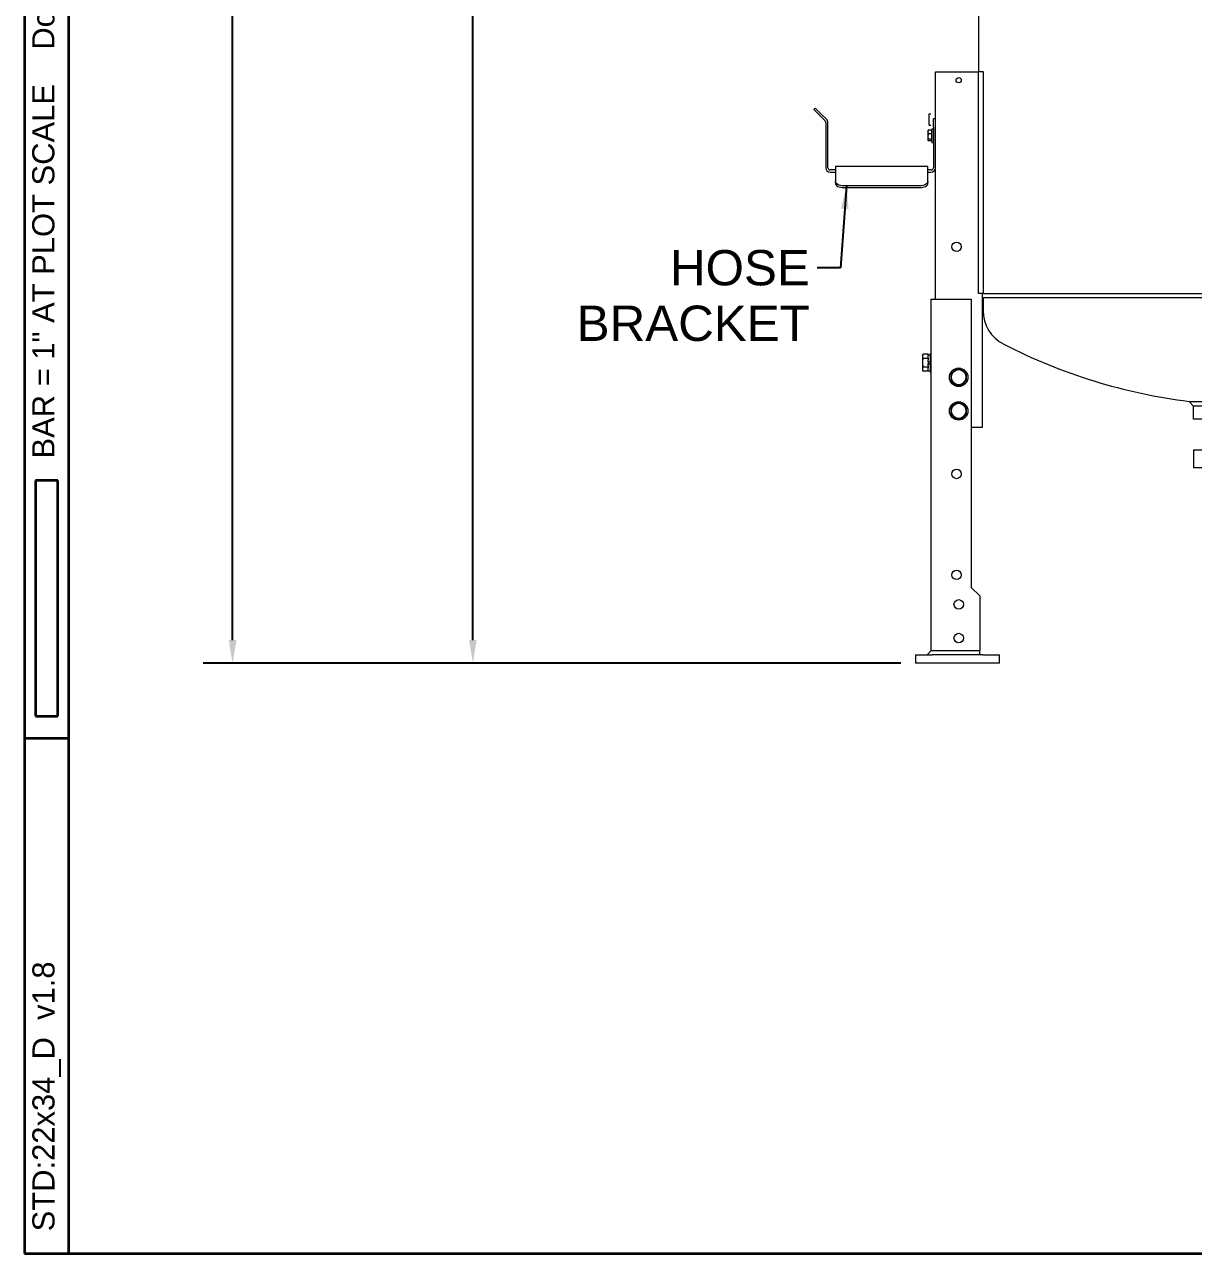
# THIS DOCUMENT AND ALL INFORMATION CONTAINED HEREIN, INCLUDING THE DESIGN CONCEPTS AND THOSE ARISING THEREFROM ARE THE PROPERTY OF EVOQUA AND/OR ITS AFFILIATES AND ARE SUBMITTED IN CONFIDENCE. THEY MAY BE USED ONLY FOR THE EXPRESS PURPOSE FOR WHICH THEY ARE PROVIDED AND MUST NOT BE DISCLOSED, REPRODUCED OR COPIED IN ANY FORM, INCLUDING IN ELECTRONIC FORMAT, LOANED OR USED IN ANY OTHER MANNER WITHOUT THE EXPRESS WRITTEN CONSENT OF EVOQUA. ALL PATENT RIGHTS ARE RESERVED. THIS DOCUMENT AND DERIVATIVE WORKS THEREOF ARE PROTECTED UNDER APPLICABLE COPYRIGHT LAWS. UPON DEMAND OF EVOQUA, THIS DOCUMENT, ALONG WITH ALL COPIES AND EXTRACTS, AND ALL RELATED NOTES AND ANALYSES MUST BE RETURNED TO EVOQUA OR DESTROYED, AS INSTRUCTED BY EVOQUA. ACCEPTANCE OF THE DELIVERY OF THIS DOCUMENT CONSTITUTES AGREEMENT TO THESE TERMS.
# Model space of a CAD drawing. Header units: inches. Extents: x 17 to 469, y 7 to 301.
# Drawn here: x 17.5 to 87, y 7 to 80 of the extents above; entities that cross this region are included whole.
import ezdxf

# ---------------------------------------------------------------- set-up
doc = ezdxf.new("R2010")
doc.units = ezdxf.units.IN
doc.header["$LTSCALE"] = 14
doc.header["$MEASUREMENT"] = 0
doc.layers.get('0').update_dxf_attribs({"lineweight": 25})
for name, color, linetype, lineweight in [('Border', 7, 'Continuous', 35), ('Dimension (ANSI)', 7, 'Continuous', 25), ('Symbol (ANSI)', 7, 'Continuous', 25), ('Visible (ANSI)', 7, 'Continuous', 50)]:
    doc.layers.add(name, color=color, linetype=linetype, lineweight=lineweight)
doc.styles.add('MEMCOR Medium', font='arial.ttf')
doc.styles.add('Standard A-B-C', font='arial.ttf')
doc.dimstyles.new('Default (ANSI)', dxfattribs={"dimscale": 14, "dimtxt": 0.15, "dimasz": 0.098425, "dimexe": 0.125, "dimexo": 0.0625, "dimgap": 0.031496, "dimtad": 0, "dimtih": 1, "dimtoh": 1, "dimdec": 4, "dimrnd": 1e-08, "dimzin": 3, "dimdsep": 46, "dimlunit": 5, "dimtxsty": 'MEMCOR Medium', "dimcen": 0.09, "dimdle": 0.393701, "dimclrd": 256, "dimclre": 256, "dimclrt": 256, "dimadec": 0, "dimazin": 1, "dimtfac": 0.8, "dimtofl": 0, "dimtmove": 0, "dimatfit": 3, "dimfxl": 1, "dimfrac": 1, "dimtolj": 1, "dimtzin": 4, "dimlwd": -1, "dimlwe": -1, "dimarcsym": 0})
doc.dimstyles.new('Default (ANSI)$7', dxfattribs={"dimscale": 14, "dimtxt": 0.15, "dimasz": 0.098425, "dimexe": 0.125, "dimexo": 0.0625, "dimgap": 0.031496, "dimtad": 0, "dimtih": 1, "dimtoh": 1, "dimdec": 4, "dimrnd": 1e-08, "dimzin": 3, "dimdsep": 46, "dimlunit": 5, "dimtxsty": 'MEMCOR Medium', "dimcen": 0.09, "dimdle": 0.393701, "dimclrd": 256, "dimclre": 256, "dimclrt": 256, "dimadec": 0, "dimazin": 1, "dimtfac": 0.8, "dimtofl": 0, "dimtmove": 0, "dimatfit": 3, "dimfxl": 1, "dimfrac": 1, "dimtolj": 1, "dimtzin": 4, "dimlwd": -1, "dimlwe": -1, "dimarcsym": 0})

# ---------------------------------------------------------------- blocks, each defined once
blk = doc.blocks.new('Borders 22x34_D')
at = {"layer": 'Border'}
for p, q in [((1.25, 21.5), (1.25, 0.5)), ((1.4375, 0.5), (1.4375, 21.3125)), ((1.3906, 3.7812), (1.2969, 3.7812)), ((1.2969, 3.7812), (1.2969, 2.7812)), ((1.3906, 2.7812), (1.3906, 3.7812)), ((1.2969, 2.7812), (1.3906, 2.7812)), ((1.25, 2.6875), (1.4375, 2.6875)), ((1.25, 0.5), (33.5, 0.5)), ((1.25, 0.5), (7.8115, 0.5))]:
    blk.add_line(p, q, dxfattribs=at)
at = {"layer": 'Border', "char_height": 0.094, "attachment_point": 4, "rotation": 90, "style": 'Standard A-B-C'}
for s, insert in [('\\fArial|b0|i0;{\\H0.0940;BAR = 1" AT PLOT SCALE    Doc Group:   Doc Type: }', (1.3437, 3.875)), ('\\fArial|b0|i0;{\\H0.0940;STD:22x34_D  v1.8}', (1.3437, 0.5937))]:
    blk.add_mtext(s, dxfattribs=dict(at, insert=insert))
blk = doc.blocks.new('*D23')
at = {"layer": 'Defpoints', "color": 0, "transparency": 16777216}
for p in [(90.292, 145.309), (29.862, 42.081), (70.446, 42.081)]:
    blk.add_point(p, dxfattribs=at)
at = {"layer": 'Dimension (ANSI)', "transparency": 16777216}
for p, q in [((89.417, 145.309), (28.112, 145.309)), ((29.862, 143.931), (29.862, 97.625)), ((29.862, 43.459), (29.862, 89.765)), ((69.571, 42.081), (28.112, 42.081))]:
    blk.add_line(p, q, dxfattribs=at)
for points in [[(29.633, 143.931), (30.092, 143.931), (29.862, 145.309)], [(29.633, 43.459), (30.092, 43.459), (29.862, 42.081)]]:
    blk.add_solid(points, dxfattribs=at)
at = {"layer": 'Dimension (ANSI)', "transparency": 16777216, "char_height": 2.1, "attachment_point": 5, "style": 'MEMCOR Medium'}
for s, insert in [('\\A1; 103{\\H0.8x;\\S1#4;} in', (29.862, 95.838)), ('\\A1;[2622.0 mm]', (29.862, 91.908))]:
    blk.add_mtext(s, dxfattribs=dict(at, insert=insert))
blk = doc.blocks.new('*D24')
at = {"layer": 'Defpoints', "color": 0, "transparency": 16777216}
for p in [(71.728, 136.554), (44.141, 42.081), (70.446, 42.081)]:
    blk.add_point(p, dxfattribs=at)
at = {"layer": 'Dimension (ANSI)', "transparency": 16777216}
for p, q in [((70.853, 136.554), (42.391, 136.554)), ((44.141, 135.176), (44.141, 107.523)), ((44.141, 43.459), (44.141, 99.658)), ((69.571, 42.081), (42.391, 42.081))]:
    blk.add_line(p, q, dxfattribs=at)
for points in [[(43.911, 135.176), (44.37, 135.176), (44.141, 136.554)], [(43.911, 43.459), (44.37, 43.459), (44.141, 42.081)]]:
    blk.add_solid(points, dxfattribs=at)
at = {"layer": 'Dimension (ANSI)', "transparency": 16777216, "char_height": 2.1, "attachment_point": 5, "style": 'MEMCOR Medium'}
for s, insert in [('\\A1; 94{\\H0.8x;\\S1#2;} in', (44.141, 105.736)), ('\\A1;[2399.6 mm]', (44.141, 101.804))]:
    blk.add_mtext(s, dxfattribs=dict(at, insert=insert))

msp = doc.modelspace()

# ---------------------------------------------------------------- linework, layer by layer
at = {"layer": 'Visible (ANSI)', "linetype": 'Continuous', "lineweight": 18}
for p, q in [((74.21165, 77.23489), (74.21165, 117.80389)), ((71.63608, 63.73089), (71.63608, 77.23489)), ((71.63608, 77.23489), (72.32608, 77.23489)), ((72.32608, 77.23489), (74.19243, 77.23489)), ((74.48596, 77.23489), (74.19243, 77.23489)), ((74.19243, 64.05389), (74.19243, 77.23489)), ((74.48596, 64.05389), (74.48596, 77.23489)), ((64.49174, 75.08152), (64.39981, 74.98959)), ((64.75337, 74.63604), (64.39981, 74.98959)), ((64.49174, 75.08152), (64.84529, 74.72796)), ((64.75337, 74.63604), (65.06908, 74.32033)), ((65.161, 74.41225), (64.84529, 74.72796)), ((71.25345, 74.06847), (71.25345, 74.74847)), ((71.25345, 74.74847), (71.34745, 74.74847)), ((65.10716, 74.2284), (65.10716, 71.53191)), ((65.23716, 71.53191), (65.23716, 74.2284)), ((71.25345, 74.06847), (71.34745, 74.06847)), ((71.42608, 73.85089), (71.42608, 73.03889)), ((71.42608, 73.85089), (71.50608, 73.85089)), ((71.63608, 74.44489), (71.50608, 74.44489)), ((71.50608, 73.94489), (71.50608, 74.44489)), ((71.50608, 73.94489), (71.50608, 71.53191)), ((71.18307, 73.72589), (71.19223, 73.74174)), ((71.18307, 73.72589), (71.18307, 73.65635)), ((71.18307, 73.65635), (71.18307, 73.39035)), ((71.18307, 73.39035), (71.18307, 73.17889)), ((71.18307, 73.17889), (71.18307, 73.16389)), ((71.18307, 73.16389), (71.19223, 73.14804)), ((71.40107, 73.76319), (71.20817, 73.76319)), ((71.40107, 73.5495), (71.20817, 73.5495)), ((71.40107, 73.2312), (71.20817, 73.2312)), ((71.40107, 73.12659), (71.20817, 73.12659)), ((71.40107, 73.76319), (71.40107, 73.65635)), ((71.40107, 73.72589), (71.42608, 73.72589)), ((71.40107, 73.65635), (71.40107, 73.5495)), ((71.40107, 73.5495), (71.40107, 73.39035)), ((71.40107, 73.39035), (71.40107, 73.2312)), ((71.40107, 73.2312), (71.40107, 73.17889)), ((71.40107, 73.17889), (71.40107, 73.12659)), ((71.40107, 73.16389), (71.42608, 73.16389)), ((71.42608, 73.03889), (71.50608, 73.03889)), ((65.68808, 71.60171), (65.68808, 70.71484)), ((71.18808, 71.60171), (65.68808, 71.60171)), ((71.18808, 70.71484), (71.18808, 71.60171)), ((65.68808, 71.40191), (65.36716, 71.40191)), ((65.36716, 71.27191), (65.68808, 71.27191)), ((71.37608, 71.40191), (71.18808, 71.40191)), ((71.18808, 71.27191), (71.37608, 71.27191)), ((65.68808, 70.71484), (65.68808, 70.60468)), ((70.68808, 70.4621), (66.18808, 70.4621)), ((66.18808, 70.35221), (70.68808, 70.35221)), ((71.18808, 70.60468), (71.18808, 70.71484)), ((71.38608, 42.83089), (71.38608, 63.73089)), ((71.38608, 63.73089), (72.07608, 63.73089)), ((72.07608, 63.73089), (73.76278, 63.73089)), ((73.76278, 63.73089), (73.76278, 46.58089)), ((74.48596, 64.05389), (74.19243, 64.05389)), ((74.40214, 64.05389), (74.40214, 56.08489)), ((74.46196, 63.80889), (74.40214, 63.86871)), ((74.46196, 63.80889), (74.46196, 63.05389)), ((96.42246, 63.80889), (74.46196, 63.80889)), ((74.48596, 64.05389), (96.2302, 64.05389)), ((70.85433, 60.37839), (70.89341, 60.44607)), ((70.85433, 60.37839), (70.85433, 60.31977)), ((70.85433, 60.31977), (70.85433, 59.94089)), ((70.85433, 59.94089), (70.85433, 59.562)), ((71.19808, 60.44607), (70.89341, 60.44607)), ((71.19808, 60.19348), (70.89341, 60.19348)), ((71.19808, 60.44607), (71.19808, 60.40748)), ((71.19808, 60.41224), (71.32308, 60.41224)), ((71.19808, 60.23207), (71.19808, 60.40748)), ((71.19808, 60.23207), (71.19808, 60.19348)), ((71.19808, 60.19348), (71.19808, 60.11629)), ((71.19808, 60.00869), (71.19808, 60.11629)), ((71.19808, 60.00869), (71.19808, 59.87309)), ((71.19808, 60.00869), (71.32308, 60.00869)), ((71.32308, 60.49207), (71.32308, 59.38971)), ((71.32308, 60.49207), (71.38608, 60.49207)), ((70.85433, 59.562), (70.85433, 59.50339)), ((70.85433, 59.50339), (70.89341, 59.43571)), ((71.19808, 59.6883), (70.89341, 59.6883)), ((71.19808, 59.43571), (70.89341, 59.43571)), ((71.19808, 59.87309), (71.32308, 59.87309)), ((71.19808, 59.76549), (71.19808, 59.87309)), ((71.19808, 59.76549), (71.19808, 59.6883)), ((71.19808, 59.6883), (71.19808, 59.6497)), ((71.19808, 59.4743), (71.19808, 59.6497)), ((71.19808, 59.4743), (71.19808, 59.43571)), ((71.19808, 59.46954), (71.32308, 59.46954)), ((71.32308, 59.38971), (71.38608, 59.38971)), ((73.47923, 59.14869), (73.45028, 59.14869)), ((73.45028, 59.01309), (73.47923, 59.01309)), ((73.47923, 57.14869), (73.45028, 57.14869)), ((73.45028, 57.01309), (73.47923, 57.01309)), ((86.71371, 57.64841), (90.71196, 57.64841)), ((86.96196, 57.36889), (86.71371, 57.64841)), ((86.96196, 56.58089), (86.96196, 57.36889)), ((94.46196, 57.36889), (86.96196, 57.36889)), ((94.46196, 56.58089), (86.96196, 56.58089)), ((74.40214, 56.08489), (73.76278, 56.08489)), ((86.96196, 54.76989), (94.46196, 54.76989)), ((86.96196, 54.76989), (86.96196, 53.70739)), ((86.96196, 53.70739), (94.46196, 53.70739)), ((73.76278, 46.58089), (74.26278, 46.08089)), ((74.26278, 46.08089), (74.26278, 42.83089)), ((70.44608, 42.58089), (70.44608, 42.08089)), ((70.44608, 42.58089), (71.44608, 42.58089)), ((71.38608, 42.83089), (71.13608, 42.58089)), ((71.38608, 42.83089), (72.07608, 42.83089)), ((74.44608, 42.58089), (71.44608, 42.58089)), ((72.07608, 42.83089), (74.26278, 42.83089)), ((74.26278, 42.58089), (74.26278, 42.83089)), ((74.44608, 42.58089), (75.44608, 42.58089)), ((75.44608, 42.08089), (75.44608, 42.58089)), ((71.44608, 42.08089), (70.44608, 42.08089)), ((74.44608, 42.08089), (71.44608, 42.08089)), ((75.44608, 42.08089), (74.44608, 42.08089))]:
    msp.add_line(p, q, dxfattribs=at)
for centre, radius in [((73.01314, 76.73489), 0.155), ((72.88608, 66.83489), 0.28), ((73.01278, 59.08089), 0.55118), ((73.01278, 57.08089), 0.55118), ((72.88608, 53.33089), 0.28), ((72.88608, 47.33089), 0.28), ((73.01278, 45.58089), 0.28), ((73.01278, 43.58089), 0.28)]:
    msp.add_circle(centre, radius, dxfattribs=at)
for centre, radius, start, end in [((64.97716, 74.2284), 0.13, 0, 45), ((64.97716, 74.2284), 0.26, 0, 45), ((65.36716, 71.53191), 0.26, 180, 270), ((65.36716, 71.53191), 0.13, 180, 270), ((71.37608, 71.53191), 0.26, 270, 0), ((71.37608, 71.53191), 0.13, 270, 0), ((76.71945, 63.05389), 2.25749, 180, 242.7430096), ((90.71196, 90.21389), 32.81, 242.7430096, 263.0004963), ((73.01278, 59.08089), 0.47135, 158.1533056, 201.8466944), ((73.01278, 59.08089), 0.4375, 120, 180), ((73.01278, 59.08089), 0.47135, 98.1533056, 141.8466944), ((73.01278, 59.08089), 0.4375, 60, 120), ((73.01278, 59.08089), 0.47135, 38.1533056, 81.8466944), ((73.01278, 59.08089), 0.4375, 0, 60), ((73.01278, 59.08089), 0.47135, 8.2703145, 21.8466944), ((73.01278, 59.08089), 0.4375, 180, 240), ((73.01278, 59.08089), 0.47135, 218.1533056, 261.8466944), ((73.01278, 59.08089), 0.4375, 240, 300), ((73.01278, 59.08089), 0.47135, 278.1533056, 321.8466944), ((73.01278, 59.08089), 0.4375, 300, 0), ((73.01278, 59.08089), 0.47135, 338.1533056, 351.7296855), ((73.01278, 57.08089), 0.47135, 158.1533056, 201.8466944), ((73.01278, 57.08089), 0.4375, 120, 180), ((73.01278, 57.08089), 0.4375, 180, 240), ((73.01278, 57.08089), 0.47135, 98.1533056, 141.8466944), ((73.01278, 57.08089), 0.4375, 60, 120), ((73.01278, 57.08089), 0.47135, 38.1533056, 81.8466944), ((73.01278, 57.08089), 0.4375, 0, 60), ((73.01278, 57.08089), 0.4375, 300, 0), ((73.01278, 57.08089), 0.47135, 8.2703145, 21.8466944), ((73.01278, 57.08089), 0.47135, 338.1533056, 351.7296855), ((73.01278, 57.08089), 0.47135, 218.1533056, 261.8466944), ((73.01278, 57.08089), 0.4375, 240, 300), ((73.01278, 57.08089), 0.47135, 278.1533056, 321.8466944)]:
    msp.add_arc(centre, radius, start, end, dxfattribs=at)
for points, weights in [([(71.20817, 73.76319), (71.18307, 73.70593), (71.18307, 73.65635)], [1, 1.0379548493, 1]), ([(71.18307, 73.65635), (71.18307, 73.60676), (71.20817, 73.5495)], [1, 1.0379548493, 1]), ([(71.20817, 73.5495), (71.18307, 73.46422), (71.18307, 73.39035)], [1, 1.0379548493, 1]), ([(71.18307, 73.39035), (71.18307, 73.31649), (71.20817, 73.2312)], [1, 1.0379548493, 1]), ([(71.20817, 73.2312), (71.18307, 73.20317), (71.18307, 73.17889)], [1, 1.0379548493, 1]), ([(71.18307, 73.17889), (71.18307, 73.15462), (71.20817, 73.12659)], [1, 1.0379548493, 1]), ([(71.19223, 73.74174), (71.19814, 73.75199), (71.20817, 73.76319)], [1.01807022259, 1.01482816462, 1]), ([(70.89341, 60.44607), (70.85433, 60.37839), (70.85433, 60.31977)], [1.01001874936, 1.04314139574, 1]), ([(70.85433, 60.31977), (70.85433, 60.26116), (70.89341, 60.19348)], [1, 1.04314139574, 1.01001874936]), ([(70.89341, 60.19348), (70.85433, 60.05812), (70.85433, 59.94089)], [1.01001874936, 1.04314139574, 1]), ([(70.85433, 59.94089), (70.85433, 59.82366), (70.89341, 59.6883)], [1, 1.04314139574, 1.01001874936]), ([(70.89341, 59.6883), (70.85433, 59.62062), (70.85433, 59.562)], [1.01001874936, 1.04314139574, 1]), ([(70.85433, 59.562), (70.85433, 59.50339), (70.89341, 59.43571)], [1, 1.04314139574, 1.01001874936]), ([(72.57528, 59.33348), (72.69251, 59.40116), (72.79403, 59.45977)], [1.01001874936, 1.04314139574, 1]), ([(72.57528, 59.08089), (72.57528, 59.19812), (72.57528, 59.33348)], [1, 1.04314139574, 1.01001874936]), ([(72.79403, 59.45977), (72.89556, 59.51839), (73.01278, 59.58607)], [1, 1.04314139574, 1.01001874936]), ([(73.01278, 59.58607), (73.13001, 59.51839), (73.23153, 59.45977)], [1.01001874936, 1.04314139574, 1]), ([(73.23153, 59.45977), (73.33306, 59.40116), (73.45028, 59.33348)], [1, 1.04314139574, 1.01001874936]), ([(73.45028, 59.33348), (73.45028, 59.19812), (73.45028, 59.08089)], [1.01001874936, 1.04314139574, 1]), ([(72.57528, 58.8283), (72.57528, 58.96366), (72.57528, 59.08089)], [1.01001874936, 1.04314139574, 1]), ([(72.79403, 58.702), (72.69251, 58.76062), (72.57528, 58.8283)], [1, 1.04314139574, 1.01001874936]), ([(73.01278, 58.57571), (72.89556, 58.64339), (72.79403, 58.702)], [1.01001874936, 1.04314139574, 1]), ([(73.23153, 58.702), (73.13001, 58.64339), (73.01278, 58.57571)], [1, 1.04314139574, 1.01001874936]), ([(73.45028, 58.8283), (73.33306, 58.76062), (73.23153, 58.702)], [1.01001874936, 1.04314139574, 1]), ([(73.45028, 59.08089), (73.45028, 58.96366), (73.45028, 58.8283)], [1, 1.04314139574, 1.01001874936]), ([(72.57528, 57.33348), (72.69251, 57.40116), (72.79403, 57.45977)], [1.01001874936, 1.04314139574, 1]), ([(72.57528, 57.08089), (72.57528, 57.19812), (72.57528, 57.33348)], [1, 1.04314139574, 1.01001874936]), ([(72.57528, 56.8283), (72.57528, 56.96366), (72.57528, 57.08089)], [1.01001874936, 1.04314139574, 1]), ([(72.79403, 57.45977), (72.89556, 57.51839), (73.01278, 57.58607)], [1, 1.04314139574, 1.01001874936]), ([(73.01278, 57.58607), (73.13001, 57.51839), (73.23153, 57.45977)], [1.01001874936, 1.04314139574, 1]), ([(73.23153, 57.45977), (73.33306, 57.40116), (73.45028, 57.33348)], [1, 1.04314139574, 1.01001874936]), ([(73.45028, 57.33348), (73.45028, 57.19812), (73.45028, 57.08089)], [1.01001874936, 1.04314139574, 1]), ([(73.45028, 57.08089), (73.45028, 56.96366), (73.45028, 56.8283)], [1, 1.04314139574, 1.01001874936]), ([(72.79403, 56.702), (72.69251, 56.76062), (72.57528, 56.8283)], [1, 1.04314139574, 1.01001874936]), ([(73.01278, 56.57571), (72.89556, 56.64339), (72.79403, 56.702)], [1.01001874936, 1.04314139574, 1]), ([(73.23153, 56.702), (73.13001, 56.64339), (73.01278, 56.57571)], [1, 1.04314139574, 1.01001874936]), ([(73.45028, 56.8283), (73.33306, 56.76062), (73.23153, 56.702)], [1.01001874936, 1.04314139574, 1])]:
    msp.add_rational_spline(points, weights, degree=2, dxfattribs=at)
for points, knots in [([(66.18808, 70.4621), (66.12529, 70.4621), (66.05833, 70.46883), (65.93514, 70.49587), (65.87891, 70.51614), (65.79009, 70.56209), (65.7516, 70.59084), (65.70059, 70.65229), (65.68808, 70.68495), (65.68808, 70.71484)], [3.83284768, 3.83284768, 3.83284768, 3.83284768, 4.3112545, 4.3112545, 4.78966133, 4.78966133, 5.26851574, 5.26851574, 5.74737015, 5.74737015, 5.74737015, 5.74737015]), ([(65.68808, 70.60468), (65.68808, 70.57486), (65.70059, 70.54226), (65.7516, 70.48088), (65.79009, 70.45216), (65.87891, 70.40623), (65.93514, 70.38597), (66.05833, 70.35894), (66.12529, 70.35221), (66.18808, 70.35221)], [1.91849933, 1.91849933, 1.91849933, 1.91849933, 2.39737053, 2.39737053, 2.87624174, 2.87624174, 3.35464909, 3.35464909, 3.83305645, 3.83305645, 3.83305645, 3.83305645]), ([(71.18808, 70.71484), (71.18808, 70.68495), (71.17556, 70.65229), (71.12455, 70.59084), (71.08606, 70.56209), (70.99724, 70.51614), (70.94102, 70.49587), (70.81783, 70.46883), (70.75086, 70.4621), (70.68808, 70.4621)], [1.91832521, 1.91832521, 1.91832521, 1.91832521, 2.39717963, 2.39717963, 2.87603404, 2.87603404, 3.35444086, 3.35444086, 3.83284768, 3.83284768, 3.83284768, 3.83284768]), ([(70.68808, 70.35221), (70.75086, 70.35221), (70.81783, 70.35894), (70.94102, 70.38597), (70.99724, 70.40623), (71.08606, 70.45216), (71.12456, 70.48088), (71.17556, 70.54226), (71.18808, 70.57486), (71.18808, 70.60468)], [3.83305645, 3.83305645, 3.83305645, 3.83305645, 4.3114638, 4.3114638, 4.78987116, 4.78987116, 5.26874236, 5.26874236, 5.74761357, 5.74761357, 5.74761357, 5.74761357])]:
    msp.add_open_spline(points, degree=3, knots=knots, dxfattribs=at)

# ---------------------------------------------------------------- block references
at = {"xscale": 14, "yscale": 14, "zscale": 14}
msp.add_blockref('Borders 22x34_D', (0, 0), dxfattribs=at)

# ---------------------------------------------------------------- texts
at = {"layer": 'Symbol (ANSI)', "insert": (64.16495, 66.6431), "char_height": 2.1000001, "width": 13.8612815, "attachment_point": 3, "line_spacing_factor": 0.944221, "style": 'MEMCOR Medium'}
msp.add_mtext('\\fArial|b0|i0;HOSE\\P\\fArial|b0|i0;BRACKET', dxfattribs=at)

# ---------------------------------------------------------------- dimensions: what is measured, and where the dimension line sits
at = {"layer": 'Dimension (ANSI)'}
for base, p1, text, picture, middle in [((29.86236, 42.08089), (90.29196, 145.30889), ' <> in\\X[2622.0 mm]', '*D23', (29.86236, 93.69489)), ((44.1405, 42.08089), (71.72782, 136.55389), ' <> in\\X[2399.6 mm]', '*D24', (44.1405, 103.59028))]:
    dim = msp.add_linear_dim(base=base, p1=p1, p2=(70.44608, 42.08089), angle=90, text=text, dimstyle='Default (ANSI)', override={"dimgap": 0.031496, "dimdec": 4, "dimpost": '', "dimtol": 0, "dimlim": 0, "dimtp": 0, "dimtm": 0, "dimtdec": 2, "dimatfit": 1}, dxfattribs=at)
    dim.commit()
    dim.dimension.update_dxf_attribs({"geometry": picture, "text_midpoint": middle, "dimtype": 160})

# ---------------------------------------------------------------- leaders
at = {"layer": 'Symbol (ANSI)', "annotation_type": 0, "has_hookline": 1, "hookline_direction": 1, "text_width": 13.58267}
msp.add_leader([(66.34543, 70.4621), (65.98384, 65.5931), (64.60589, 65.5931)], dimstyle='Default (ANSI)$7', override={"dimtad": 0}, dxfattribs=at)

doc.saveas('drawing.dxf')
